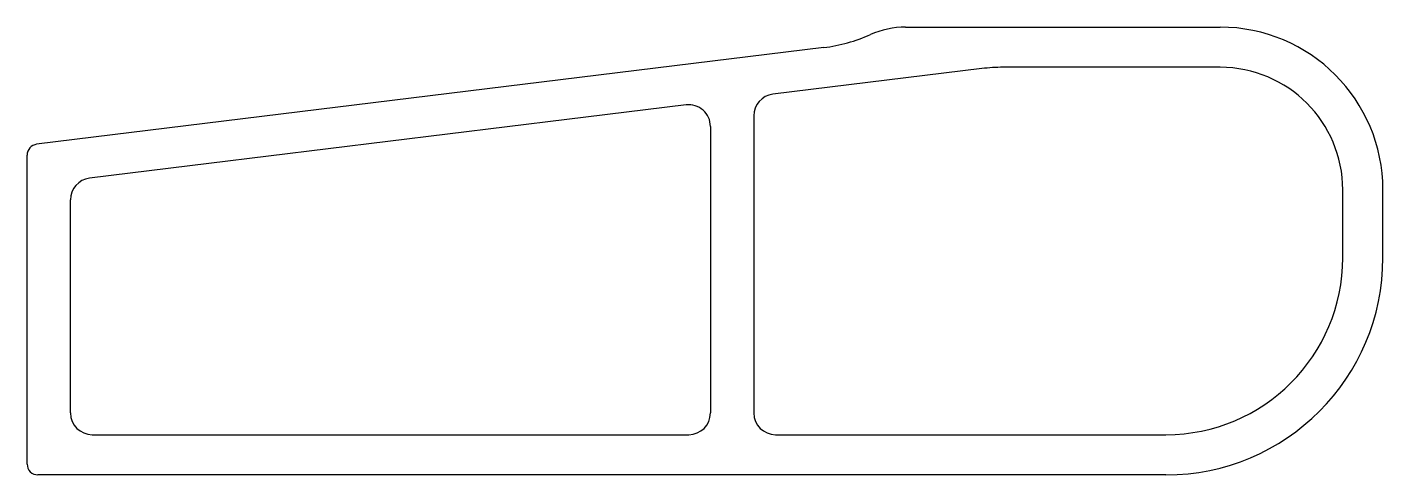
# Model space of a CAD drawing. Header units: metres. Extents: x 0 to 125, y 0 to 41.
import ezdxf

# ---------------------------------------------------------------- set-up
doc = ezdxf.new("R2010")
doc.units = ezdxf.units.M

msp = doc.modelspace()

# ---------------------------------------------------------------- linework, layer by layer
for p, q in [((81, 41.25), (110, 41.25)), ((77.74, 40.56), (77.74, 40.56)), ((73.47, 39.37), (0.88, 30.46)), ((73.47, 39.37), (73.47, 39.37)), ((110, 37.55), (90, 37.55)), ((88.01, 37.43), (68.76, 35.06)), ((88.01, 37.43), (88.01, 37.43)), ((68.76, 35.06), (68.76, 35.06)), ((60.76, 34.08), (5.76, 27.33)), ((60.76, 34.08), (60.76, 34.08)), ((67, 33.08), (67, 5.7)), ((63, 32.1), (63, 5.7)), ((0.88, 30.46), (0.88, 30.46)), ((0, 1), (0, 29.46)), ((5.76, 27.33), (5.76, 27.33)), ((121.3, 20), (121.3, 26.25)), ((125, 20), (125, 26.25)), ((4, 5.7), (4, 25.34)), ((6, 3.7), (61, 3.7)), ((69, 3.7), (105, 3.7)), ((105, 0), (1, 0))]:
    msp.add_line(p, q)
for centre, radius, start, end in [((81, 33.25), 8, 90, 114.0203), ((110, 26.25), 15, 0, 90), ((71.64, 54.26), 15, 277, 294.0203), ((90, 21.25), 16.3, 90, 97), ((110, 26.25), 11.3, 0, 90), ((69, 33.08), 2, 97, 180), ((61, 32.1), 2, 0, 97), ((1, 29.46), 1, 97, 180), ((6, 25.34), 2, 97, 180), ((105, 20), 16.3, 270, 0), ((105, 20), 20, 270, 0), ((6, 5.7), 2, 180, 270), ((61, 5.7), 2, 270, 0), ((69, 5.7), 2, 180, 270), ((1, 1), 1, 180, 270)]:
    msp.add_arc(centre, radius, start, end)

doc.saveas('drawing.dxf')
